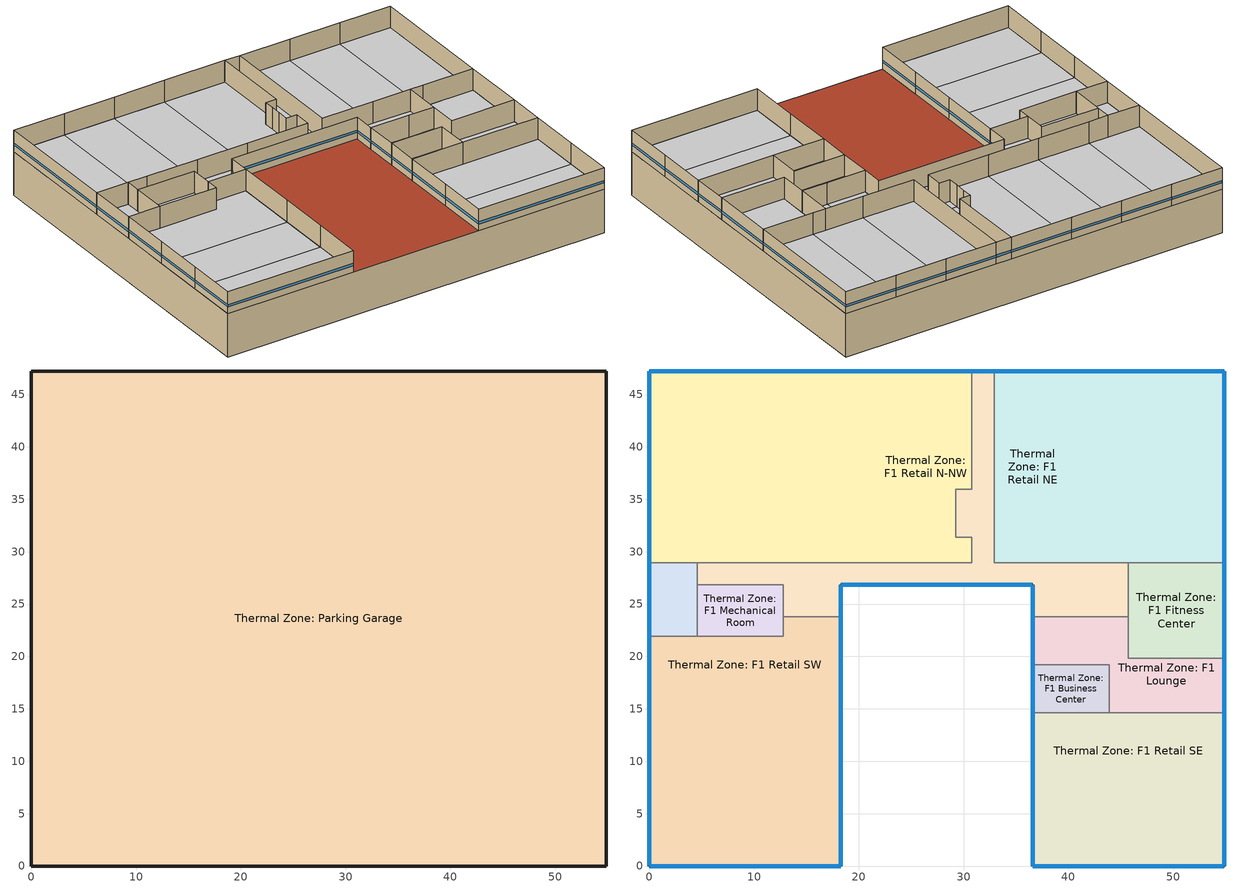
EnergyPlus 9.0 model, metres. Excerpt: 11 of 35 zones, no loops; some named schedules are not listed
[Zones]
Thermal Zone: Parking Garage
 floor ground (Surface 171 SlabOnOrBelowGradeF073): 54.86,47.24 54.86,0 0,0 0,47.24 z-6.1
 wall ground (Surface 172-uw BelowGradeWallC114): 0,0 54.86,0 z-6.1:0
 wall ground (Surface 173-uw BelowGradeWallC114): 0,47.24 0,0 z-6.1:0
 wall ground (Surface 174-uw BelowGradeWallC114): 54.86,47.24 0,47.24 z-6.1:0
 wall ground (Surface 175-uw BelowGradeWallC114): 54.86,0 54.86,47.24 z-6.1:0
 roof outside (FlatNonresWoodFramingAndOtherRoofUnconditioned): 36.58,0 36.58,26.82 18.29,26.82 18.29,0 z0
Thermal Zone: F1 Business Center
 floor to Thermal Zone: Parking Garage (OtherFloorU071): 43.89,19.2 43.89,14.63 36.58,14.63 36.58,19.2 z0
 wall outside (MetalFrameWallU062): 36.58,19.2 36.58,14.63 z0:3.05
 wall to Thermal Zone: F1 Lounge (MetalFrameWallInterior): 43.89,19.2 36.58,19.2 z0:3.05
 wall to Thermal Zone: F1 Corridor (MetalFrameWallInterior): 43.89,14.63 43.89,19.2 36.58,19.2 z0:3.05
 wall to Thermal Zone: F1 Retail SE (MetalFrameWallInterior): 36.58,14.63 43.89,14.63 z0:3.05
 window (Nonres Fixed Window): 36.58,19.18 36.58,14.66 z0.94:1.25
Thermal Zone: F1 Corridor
 floor to Thermal Zone: Parking Garage (OtherFloorU071): 30.78,32.92 30.78,31.39 29.26,31.39 29.26,32.92 z0; 30.78,34.44 30.78,32.92 29.26,32.92 29.26,34.44 z0; 30.78,35.97 30.78,34.44 29.26,34.44 29.26,35.97 z0; 32.92,47.24 32.92,28.96 45.72,28.96 45.72,23.77 42.06,23.77 42.06,26.82 4.57,26.82 4.57,28.96 30.78,28.96 30.78,47.24 z0; 18.29,26.82 18.29,23.77 12.8,23.77 12.8,26.82 z0; 42.06,26.82 42.06,23.77 36.58,23.77 36.58,26.82 z0
 wall outside (MetalFrameWallU062): 32.92,47.24 30.78,47.24 / 18.29,23.77 18.29,26.82 36.58,26.82 36.58,23.77 z0:3.05
 wall to Thermal Zone: F1 Retail N-NW (MetalFrameWallInterior): 30.78,47.24 30.78,35.97 29.26,35.97 29.26,34.44 29.26,32.92 29.26,31.39 30.78,31.39 30.78,28.96 21.95,28.96 14.63,28.96 7.32,28.96 4.57,28.96 z0:3.05
 wall to Thermal Zone: F1 Retail SW (MetalFrameWallInterior): 12.8,23.77 18.29,23.77 z0:3.05
 wall to Thermal Zone: F1 Lounge (MetalFrameWallInterior): 36.58,23.77 42.06,23.77 45.72,23.77 z0:3.05
 wall to Thermal Zone: F1 Mechanical Room (MetalFrameWallInterior): 4.57,26.82 12.8,26.82 12.8,23.77 z0:3.05
 wall to Thermal Zone: F1 Leasing Office (MetalFrameWallInterior): 4.57,28.96 4.57,26.82 z0:3.05
 wall to Thermal Zone: F1 Retail NE (MetalFrameWallInterior): 45.72,28.96 40.23,28.96 32.92,28.96 32.92,47.24 z0:3.05
 wall to Thermal Zone: F1 Fitness Center (MetalFrameWallInterior): 45.72,23.77 45.72,28.96 z0:3.05
 window (Nonres Fixed Window): 18.31,26.82 36.55,26.82 / 32.89,47.24 30.81,47.24 / 18.29,23.8 18.29,26.8 / 36.58,26.8 36.58,23.8 z0.94:1.25
Thermal Zone: F1 Fitness Center
 floor to Thermal Zone: Parking Garage (OtherFloorU071): 54.86,28.96 54.86,19.81 45.72,19.81 45.72,28.96 z0
 wall outside (MetalFrameWallU062): 54.86,19.81 54.86,28.96 z0:3.05
 wall to Thermal Zone: F1 Lounge (MetalFrameWallInterior): 45.72,23.77 45.72,19.81 54.86,19.81 z0:3.05
 wall to Thermal Zone: F1 Retail NE (MetalFrameWallInterior): 54.86,28.96 47.55,28.96 45.72,28.96 z0:3.05
 window (Nonres Fixed Window): 54.86,19.84 54.86,28.93 z0.94:1.25
Thermal Zone: F1 Leasing Office
 floor to Thermal Zone: Parking Garage (OtherFloorU071): 4.57,28.96 4.57,21.95 0,21.95 0,28.96 z0
 wall outside (MetalFrameWallU062): 0,28.96 0,21.95 z0:3.05
 wall to Thermal Zone: F1 Mechanical Room (MetalFrameWallInterior): 4.57,21.95 4.57,26.82 z0:3.05
 wall to Thermal Zone: F1 Retail SW (MetalFrameWallInterior): 0,21.95 4.57,21.95 z0:3.05
 wall to Thermal Zone: F1 Retail N-NW (MetalFrameWallInterior): 4.57,28.96 0,28.96 z0:3.05
 window (Nonres Fixed Window): 0,28.93 0,21.97 z0.94:1.25
Thermal Zone: F1 Lounge
 floor to Thermal Zone: Parking Garage (OtherFloorU071): 45.72,23.77 45.72,19.81 54.86,19.81 54.86,14.63 43.89,14.63 43.89,19.2 36.58,19.2 36.58,23.77 42.06,23.77 z0
 wall outside (MetalFrameWallU062): 36.58,23.77 36.58,19.2 / 54.86,14.63 54.86,19.81 z0:3.05
 wall to Thermal Zone: F1 Retail SE (MetalFrameWallInterior): 43.89,14.63 54.86,14.63 z0:3.05
 window (Nonres Fixed Window): 36.58,23.75 36.58,19.23 / 54.86,14.66 54.86,19.79 z0.94:1.25
Thermal Zone: F1 Mechanical Room
 floor to Thermal Zone: Parking Garage (OtherFloorU071): 12.8,26.82 12.8,21.95 4.57,21.95 4.57,26.82 z0
 wall to Thermal Zone: F1 Retail SW (MetalFrameWallInterior): 4.57,21.95 12.8,21.95 12.8,23.77 z0:3.05
Thermal Zone: F1 Retail N-NW
 floor to Thermal Zone: Parking Garage (OtherFloorU071): 7.32,47.24 7.32,28.96 0,28.96 0,47.24 z0; 14.63,47.24 14.63,28.96 7.32,28.96 7.32,47.24 z0; 21.95,47.24 21.95,28.96 14.63,28.96 14.63,47.24 z0; 30.78,47.24 30.78,35.97 29.26,35.97 29.26,31.39 30.78,31.39 30.78,28.96 21.95,28.96 21.95,47.24 z0
 wall outside (MetalFrameWallU062): 30.78,47.24 21.95,47.24 14.63,47.24 7.32,47.24 0,47.24 0,28.96 z0:3.05
 window (Nonres Fixed Window): 0,47.22 0,28.98 / 7.29,47.24 0.03,47.24 / 14.61,47.24 7.34,47.24 / 21.92,47.24 14.66,47.24 / 30.76,47.24 21.97,47.24 z0.94:1.25
Thermal Zone: F1 Retail NE
 floor to Thermal Zone: Parking Garage (OtherFloorU071): 40.23,47.24 40.23,28.96 32.92,28.96 32.92,47.24 z0; 47.55,47.24 47.55,28.96 40.23,28.96 40.23,47.24 z0; 54.86,47.24 54.86,28.96 47.55,28.96 47.55,47.24 z0
 wall outside (MetalFrameWallU062): 54.86,28.96 54.86,47.24 47.55,47.24 40.23,47.24 32.92,47.24 z0:3.05
 window (Nonres Fixed Window): 40.21,47.24 32.94,47.24 / 47.52,47.24 40.26,47.24 / 54.84,47.24 47.57,47.24 / 54.86,28.98 54.86,47.22 z0.94:1.25
Thermal Zone: F1 Retail SE
 floor to Thermal Zone: Parking Garage (OtherFloorU071): 54.86,14.63 54.86,7.32 36.58,7.32 36.58,14.63 z0; 54.86,7.32 54.86,0 36.58,0 36.58,7.32 z0
 wall outside (MetalFrameWallU062): 36.58,14.63 36.58,7.32 36.58,0 54.86,0 54.86,7.32 54.86,14.63 z0:3.05
 window (Nonres Fixed Window): 36.6,0 54.84,0 / 36.58,7.29 36.58,0.03 / 54.86,7.34 54.86,14.61 / 36.58,14.61 36.58,7.34 / 54.86,0.03 54.86,7.29 z0.94:1.25
Thermal Zone: F1 Retail SW
 floor to Thermal Zone: Parking Garage (OtherFloorU071): 18.29,7.32 18.29,0 0,0 0,7.32 z0; 18.29,14.63 18.29,7.32 0,7.32 0,14.63 z0; 18.29,23.77 18.29,14.63 0,14.63 0,21.95 12.8,21.95 12.8,23.77 z0
 wall outside (MetalFrameWallU062): 0,21.95 0,14.63 0,7.32 0,0 18.29,0 18.29,7.32 18.29,14.63 18.29,23.77 z0:3.05
 window (Nonres Fixed Window): 0,14.61 0,7.34 / 18.29,7.34 18.29,14.61 / 0,7.29 0,0.03 / 18.29,14.66 18.29,23.75 / 0,21.92 0,14.66 / 18.29,0.03 18.29,7.29 / 0.03,0 18.26,0 z0.94:1.25
[Building]
Building 1: North Axis {deg}=0; Solar Distribution=FullExterior; Maximum Number of Warmup Days=50
[Site:Location]
CA_SACRAMENTO-EXECUTIVE-_USA Design_Conditions: Latitude {deg}=38.51; Longitude {deg}=-121.5; Time Zone {hr}=-8; Elevation {m}=7.0104
[Site:WaterMainsTemperature]
Calculation Method=Schedule; Temperature Schedule=WaterMainCZ12
[SizingPeriod:DesignDay] Day of Month=21; Dry-Bulb Temperature Range Modifier Type=DefaultMultipliers; Barometric Pressure {Pa}=101241; Rain Indicator=No; Snow Indicator=No; Daylight Saving Time Indicator=No
Name | Month | Day Type | Maximum Dry-Bulb Temperature {C} | Daily Dry-Bulb Temperature Range {deltaC} | Humidity Condition Type | Wetbulb or DewPoint at Maximum Dry-Bulb {C} | Wind Speed {m/s} | Wind Direction {deg} | Solar Model Indicator | ASHRAE Clear Sky Optical Depth for Beam Irradiance (taub) | ASHRAE Clear Sky Optical Depth for Diffuse Irradiance (taud) | Sky Clearness
CA_SACRAMENTO-EXECUTIVE- Ann Clg .4% Condns DB=>MWB | 7 | SummerDesignDay | 37.8 | 17.8 | Wetbulb | 21 | 3.2 | 200 | ASHRAETau | 0.363 | 2.407
CA_SACRAMENTO-EXECUTIVE- Ann Clg .4% Condns DP=>MDB | 7 | SummerDesignDay | 28.6 | 17.8 | Dewpoint | 17.5 | 3.2 | 200 | ASHRAETau | 0.363 | 2.407
CA_SACRAMENTO-EXECUTIVE- Ann Clg .4% Condns WB=>MDB | 7 | SummerDesignDay | 35.3 | 17.8 | Wetbulb | 22.4 | 3.2 | 200 | ASHRAETau | 0.363 | 2.407
CA_SACRAMENTO-EXECUTIVE- Ann Htg 99.6% Condns DB | 12 | WinterDesignDay | -0.6 | 0 | Wetbulb | -0.6 | 0.7 | 330 | ASHRAEClearSky |  |  | 0
[Material]
Name | Roughness | Thickness {m} | Conductivity {W/m-K} | Density {kg/m3} | Specific Heat {J/kg-K} | Thermal Absorptance | Solar Absorptance | Visible Absorptance
Air - Metal Wall Framing - 16 or 24 in. OC; Air - Metal Wall Framing - 16 or 24 in. OC 2 | Smooth | 0.1397 | 1.22017 | 1.28148 | 1004.832 | 0.9 | 0.7 | 0.7
Carpet - 3/4 in. | Smooth | 0.01905 | 0.0455183 | 288.332 | 1381.644 | 0.9 | 0.7 | 0.8
Compliance Insulation R13.99 | Smooth | 0.0567131 | 0.0230188 | 16.0185 | 1130.436 | 0.9 | 0.7 | 0.7
Compliance Insulation R9.83 | MediumRough | 0.0398691 | 0.0230188 | 16.0185 | 1130.436 | 0.9 | 0.7 | 0.8
Gypsum Board - 1/2 in. | Smooth | 0.0127 | 0.158656 | 640.739 | 1130.436 | 0.9 | 0.7 | 0.8
Gypsum Board - 5/8 in. | MediumRough | 0.016002 | 0.158656 | 640.739 | 1130.436 | 0.9 | 0.7 | 0.8
Metal Standing Seam - 1/16 in. | MediumRough | 0.0015875 | 2.21534 | 7820.53 | 502.416 | 0.85 | 0.37 | 0.85
Plywood - 5/8 in. | Smooth | 0.016002 | 0.11544 | 480.554 | 1884.06 | 0.9 | 0.7 | 0.7
Stucco - 7/8 in. | MediumRough | 0.022352 | 0.700948 | 1855.1 | 837.36 | 0.9 | 0.7 | 0.8
[WindowMaterial:SimpleGlazingSystem]
Nonres Fixed Window Material: U-Factor {W/m2-K}=2.04417; Solar Heat Gain Coefficient=0.25; Visible Transmittance=0.42
[Construction]
FlatNonresWoodFramingAndOtherRoofUnconditioned: Metal Standing Seam - 1/16 in.
MetalFrameWallInterior: Gypsum Board - 5/8 in., Air - Metal Wall Framing - 16 or 24 in. OC 2, Gypsum Board - 5/8 in.
MetalFrameWallU062: Stucco - 7/8 in., Compliance Insulation R13.99, Air - Metal Wall Framing - 16 or 24 in. OC, Gypsum Board - 1/2 in.
Nonres Fixed Window: Nonres Fixed Window Material
OtherFloorU071: Compliance Insulation R9.83, Plywood - 5/8 in., Carpet - 3/4 in.
[Construction:CfactorUndergroundWall] C-Factor {W/m2-K}=6.47322; Height {m}=6.096
Surface 172-uw BelowGradeWallC114; Surface 173-uw BelowGradeWallC114; Surface 174-uw BelowGradeWallC114; Surface 175-uw BelowGradeWallC114
[Construction:FfactorGroundFloor]
Surface 171 SlabOnOrBelowGradeF073: F-Factor {W/m-K}=1.26344; Area {m2}=2591.99; PerimeterExposed {m}=0
[Zone] Multiplier=1
Name | Part of Total Floor Area
Thermal Zone: F1 Business Center; Thermal Zone: F1 Fitness Center; Thermal Zone: F1 Leasing Office; Thermal Zone: F1 Lounge; Thermal Zone: F1 Mechanical Room; Thermal Zone: Parking Garage
Thermal Zone: F1 Corridor; Thermal Zone: F1 Retail N-NW; Thermal Zone: F1 Retail NE; Thermal Zone: F1 Retail SE; Thermal Zone: F1 Retail SW | Yes
[People] Fraction Radiant=0.3
Name | Zone or ZoneList | Number of People Schedule | Number of People Calculation Method | People per Zone Floor Area {person/m2} | Sensible Heat Fraction | Activity Level Schedule | Number of People
F1 Business Center People | Thermal Zone: F1 Business Center | RetailOccupancy | People/Area | 0.358815 | 0.6125 | F1 Business Center People Activity Level
F1 Corridor People | Thermal Zone: F1 Corridor | RetailOccupancy | People |  | 0.5 | F1 Corridor People Activity Level | 7.425
F1 Elevator Core People | Thermal Zone: F1 Corridor | RetailOccupancy | People |  | 0.5 | F1 Elevator Core People Activity Level | 0.0375
F1 Elevator N People | Thermal Zone: F1 Corridor | RetailOccupancy | People |  | 0.5 | F1 Elevator N People Activity Level | 0.0375
F1 Elevator S People | Thermal Zone: F1 Corridor | RetailOccupancy | People |  | 0.5 | F1 Elevator S People Activity Level | 0.0375
F1 Stairs E People | Thermal Zone: F1 Corridor | RetailOccupancy | People |  | 0.5 | F1 Stairs E People Activity Level | 0.9
F1 Stairs W People | Thermal Zone: F1 Corridor | RetailOccupancy | People |  | 0.5 | F1 Stairs W People Activity Level | 0.9
F1 Fitness Center People | Thermal Zone: F1 Fitness Center | RetailOccupancy | People/Area | 0.107639 | 0.225664 | F1 Fitness Center People Activity Level
F1 Leasing Office People | Thermal Zone: F1 Leasing Office | RetailOccupancy | People/Area | 0.0538196 | 0.555556 | F1 Leasing Office People Activity Level
F1 Lounge People | Thermal Zone: F1 Lounge | RetailOccupancy | People/Area | 0.358815 | 0.5 | F1 Lounge People Activity Level
F1 Mechanical Room People | Thermal Zone: F1 Mechanical Room | RetailOccupancy | People/Area | 0.0161459 | 0.5 | F1 Mechanical Room People Activity Level
F1 Retail N Core People | Thermal Zone: F1 Retail N-NW | RetailOccupancy | People |  | 0.555556 | F1 Retail N Core People Activity Level | 13.8778
F1 Retail NW Inner Core People | Thermal Zone: F1 Retail N-NW | RetailOccupancy | People |  | 0.555556 | F1 Retail NW Inner Core People Activity Level | 12.0024
F1 Retail NW Outer Core People | Thermal Zone: F1 Retail N-NW | RetailOccupancy | People |  | 0.555556 | F1 Retail NW Outer Core People Activity Level | 12.0024
F1 Retail NW Outer People | Thermal Zone: F1 Retail N-NW | RetailOccupancy | People |  | 0.555556 | F1 Retail NW Outer People Activity Level | 12.0024
F1 Retail NE Core People | Thermal Zone: F1 Retail NE | RetailOccupancy | People |  | 0.555556 | F1 Retail NE Core People Activity Level | 12.0024
F1 Retail NE Inner People | Thermal Zone: F1 Retail NE | RetailOccupancy | People |  | 0.555556 | F1 Retail NE Inner People Activity Level | 12.0024
F1 Retail NE Outer People | Thermal Zone: F1 Retail NE | RetailOccupancy | People |  | 0.555556 | F1 Retail NE Outer People Activity Level | 12.0024
F1 Retail SE Bottom People | Thermal Zone: F1 Retail SE | RetailOccupancy | People |  | 0.555556 | F1 Retail SE Bottom People Activity Level | 12.0024
F1 Retail SE Top People | Thermal Zone: F1 Retail SE | RetailOccupancy | People |  | 0.555556 | F1 Retail SE Top People Activity Level | 12.0024
F1 Retail SW Bottom People | Thermal Zone: F1 Retail SW | RetailOccupancy | People |  | 0.555556 | F1 Retail SW Bottom People Activity Level | 12.0024
F1 Retail SW Core People | Thermal Zone: F1 Retail SW | RetailOccupancy | People |  | 0.555556 | F1 Retail SW Core People Activity Level | 12.0024
F1 Retail SW Top People | Thermal Zone: F1 Retail SW | RetailOccupancy | People |  | 0.555556 | F1 Retail SW Top People Activity Level | 12.90258
Parking Garage People | Thermal Zone: Parking Garage | ParkingOccupancy | People/Area | 0.0269098 | 0.555556 | Parking Garage People Activity Level
[Lights] Return Air Fraction=0; Fraction Radiant=0.58; Fraction Replaceable=1
Name | Zone or ZoneList | Schedule | Design Level Calculation Method | Watts per Zone Floor Area {W/m2} | Lighting Level {W}
F1 Business Center Regulated Lights | Thermal Zone: F1 Business Center | RetailLights | Watts/Area | 9.14932
F1 Corridor Regulated Lights | Thermal Zone: F1 Corridor | RetailLights | LightingLevel |  | 891
F1 Elevator Core Regulated Lights; F1 Elevator N Regulated Lights; F1 Elevator S Regulated Lights | Thermal Zone: F1 Corridor | RetailLights | LightingLevel |  | 10
F1 Stairs E Regulated Lights; F1 Stairs W Regulated Lights | Thermal Zone: F1 Corridor | RetailLights | LightingLevel |  | 90
F1 Fitness Center Regulated Lights | Thermal Zone: F1 Fitness Center | RetailLights | Watts/Area | 5.38196
F1 Leasing Office Regulated Lights | Thermal Zone: F1 Leasing Office | RetailLights | Watts/Area | 6.99654
F1 Lounge Regulated Lights | Thermal Zone: F1 Lounge | RetailLights | Watts/Area | 6.99654
F1 Mechanical Room Regulated Lights | Thermal Zone: F1 Mechanical Room | RetailLights | Watts/Area | 4.30556
F1 Retail N Core Regulated Lights | Thermal Zone: F1 Retail N-NW | RetailLights | LightingLevel |  | 1665
F1 Retail NW Inner Core Regulated Lights; F1 Retail NW Outer Core Regulated Lights; F1 Retail NW Outer Regulated Lights | Thermal Zone: F1 Retail N-NW | RetailLights | LightingLevel |  | 1440
F1 Retail NE Core Regulated Lights; F1 Retail NE Inner Regulated Lights; F1 Retail NE Outer Regulated Lights | Thermal Zone: F1 Retail NE | RetailLights | LightingLevel |  | 1440
F1 Retail SE Bottom Regulated Lights; F1 Retail SE Top Regulated Lights | Thermal Zone: F1 Retail SE | RetailLights | LightingLevel |  | 1440
F1 Retail SW Bottom Regulated Lights; F1 Retail SW Core Regulated Lights | Thermal Zone: F1 Retail SW | RetailLights | LightingLevel |  | 1440
F1 Retail SW Top Regulated Lights | Thermal Zone: F1 Retail SW | RetailLights | LightingLevel |  | 1548
Parking Garage Regulated Lights | Thermal Zone: Parking Garage | ParkingLights | Watts/Area | 1.07639
[ElectricEquipment] Schedule=RetailReceptacle; Fraction Latent=0; Fraction Radiant=0.2; Fraction Lost=0
Name | Zone or ZoneList | Design Level Calculation Method | Watts per Zone Floor Area {W/m2} | Design Level {W}
F1 Business Center Recepticle Loads | Thermal Zone: F1 Business Center | Watts/Area | 10.7639
F1 Elevator Core Recepticle Loads; F1 Elevator N Recepticle Loads; F1 Elevator S Recepticle Loads | Thermal Zone: F1 Corridor | EquipmentLevel |  | 75
F1 Fitness Center Recepticle Loads | Thermal Zone: F1 Fitness Center | Watts/Area | 5.38196
F1 Leasing Office Recepticle Loads | Thermal Zone: F1 Leasing Office | Watts/Area | 16.1459
F1 Lounge Recepticle Loads | Thermal Zone: F1 Lounge | Watts/Area | 10.7639
F1 Mechanical Room Recepticle Loads | Thermal Zone: F1 Mechanical Room | Watts/Area | 32.2917
F1 Retail N Core Recepticle Loads | Thermal Zone: F1 Retail N-NW | EquipmentLevel |  | 1665
F1 Retail NW Inner Core Recepticle Loads; F1 Retail NW Outer Core Recepticle Loads; F1 Retail NW Outer Recepticle Loads | Thermal Zone: F1 Retail N-NW | EquipmentLevel |  | 1440
F1 Retail NE Core Recepticle Loads; F1 Retail NE Inner Recepticle Loads; F1 Retail NE Outer Recepticle Loads | Thermal Zone: F1 Retail NE | EquipmentLevel |  | 1440
F1 Retail SE Bottom Recepticle Loads; F1 Retail SE Top Recepticle Loads | Thermal Zone: F1 Retail SE | EquipmentLevel |  | 1440
F1 Retail SW Bottom Recepticle Loads; F1 Retail SW Core Recepticle Loads | Thermal Zone: F1 Retail SW | EquipmentLevel |  | 1440
F1 Retail SW Top Recepticle Loads | Thermal Zone: F1 Retail SW | EquipmentLevel |  | 1548
[ZoneInfiltration:DesignFlowRate] Temperature Term Coefficient=0; Velocity Squared Term Coefficient=0
Name | Zone or ZoneList | Schedule | Design Flow Rate Calculation Method | Flow per Exterior Surface Area {m3/s-m2} | Constant Term Coefficient | Velocity Term Coefficient | Design Flow Rate {m3/s}
F1 Business Center Space Infiltration Design Flow Rate 1 | Thermal Zone: F1 Business Center | RetailInfiltration | Flow/ExteriorWallArea | 0.000227584 | 0 | 0.224052
F1 Corridor Space Infiltration Design Flow Rate 1 | Thermal Zone: F1 Corridor | RetailInfiltration | Flow/Zone |  | 0 | 0.224052 | 0.014166
F1 Elevator Core Space Infiltration Design Flow Rate 1; F1 Elevator N Space Infiltration Design Flow Rate 1; F1 Elevator S Space Infiltration Design Flow Rate 1 | Thermal Zone: F1 Corridor | On | Flow/Zone |  | 0 | 0.224052 | 0
F1 Stairs E Space Infiltration Design Flow Rate 1; F1 Stairs W Space Infiltration Design Flow Rate 1 | Thermal Zone: F1 Corridor | RetailInfiltration | Flow/Zone |  | 0 | 0.224052 | 0.00211432
F1 Fitness Center Space Infiltration Design Flow Rate 1 | Thermal Zone: F1 Fitness Center | RetailInfiltration | Flow/ExteriorWallArea | 0.000227584 | 0 | 0.224052
F1 Leasing Office Space Infiltration Design Flow Rate 1 | Thermal Zone: F1 Leasing Office | RetailInfiltration | Flow/ExteriorWallArea | 0.000227584 | 0 | 0.224052
F1 Lounge Space Infiltration Design Flow Rate 1 | Thermal Zone: F1 Lounge | RetailInfiltration | Flow/ExteriorWallArea | 0.000227584 | 0 | 0.224052
F1 Mechanical Room Space Infiltration Design Flow Rate 1 | Thermal Zone: F1 Mechanical Room | RetailInfiltration | Flow/ExteriorWallArea | 0.000227584 | 0 | 0.224052
F1 Retail N Core Space Infiltration Design Flow Rate 1 | Thermal Zone: F1 Retail N-NW | RetailInfiltration | Flow/Zone |  | 0 | 0.224052 | 0.00613154
F1 Retail NW Inner Core Space Infiltration Design Flow Rate 1; F1 Retail NW Outer Core Space Infiltration Design Flow Rate 1 | Thermal Zone: F1 Retail N-NW | RetailInfiltration | Flow/Zone |  | 0 | 0.224052 | 0.00507438
F1 Retail NW Outer Space Infiltration Design Flow Rate 1 | Thermal Zone: F1 Retail N-NW | RetailInfiltration | Flow/Zone |  | 0 | 0.224052 | 0.0177603
F1 Retail NE Core Space Infiltration Design Flow Rate 1; F1 Retail NE Inner Space Infiltration Design Flow Rate 1 | Thermal Zone: F1 Retail NE | RetailInfiltration | Flow/Zone |  | 0 | 0.224052 | 0.00507438
F1 Retail NE Outer Space Infiltration Design Flow Rate 1 | Thermal Zone: F1 Retail NE | RetailInfiltration | Flow/Zone |  | 0 | 0.224052 | 0.0177603
F1 Retail SE Bottom Space Infiltration Design Flow Rate 1 | Thermal Zone: F1 Retail SE | RetailInfiltration | Flow/Zone |  | 0 | 0.224052 | 0.0228347
F1 Retail SE Top Space Infiltration Design Flow Rate 1 | Thermal Zone: F1 Retail SE | RetailInfiltration | Flow/Zone |  | 0 | 0.224052 | 0.0101488
F1 Retail SW Bottom Space Infiltration Design Flow Rate 1 | Thermal Zone: F1 Retail SW | RetailInfiltration | Flow/Zone |  | 0 | 0.224052 | 0.0228347
F1 Retail SW Core Space Infiltration Design Flow Rate 1 | Thermal Zone: F1 Retail SW | RetailInfiltration | Flow/Zone |  | 0 | 0.224052 | 0.0101488
F1 Retail SW Top Space Infiltration Design Flow Rate 1 | Thermal Zone: F1 Retail SW | RetailInfiltration | Flow/Zone |  | 0 | 0.224052 | 0.0114174
Parking Garage Space Infiltration Design Flow Rate 1 | Thermal Zone: Parking Garage | On | Flow/ExteriorWallArea | 0.000227584 | 0 | 0.224052
Parking Garage Space Infiltration Design Flow Rate 2 | Thermal Zone: Parking Garage | ParkingHVACAvail | Flow/Zone |  | 1 | 0 | 9.8755
[Zone equipment]
Thermal Zone: Parking Garage: Thermal Zone: Parking Garage PropExhFan
[Sizing:Zone]
Thermal Zone: Parking Garage: Zone Cooling Design Supply Air Temperature Input Method=SupplyAirTemperature; Zone Cooling Design Supply Air Temperature {C}=14; Zone Cooling Design Supply Air Temperature Difference {deltaC}=11.11; Zone Heating Design Supply Air Temperature Input Method=SupplyAirTemperature; Zone Heating Design Supply Air Temperature {C}=40; Zone Heating Design Supply Air Temperature Difference {deltaC}=11.11; Zone Cooling Design Supply Air Humidity Ratio {kgWater/kgDryAir}=0.0085; Zone Heating Design Supply Air Humidity Ratio {kgWater/kgDryAir}=0.008; Design Specification Outdoor Air Object=Thermal Zone: Parking Garage Design Specification Outdoor Air; Zone Heating Sizing Factor=1; Zone Cooling Sizing Factor=1; Cooling Design Air Flow Method=DesignDay; Cooling Design Air Flow Rate {m3/s}=0; Cooling Minimum Air Flow per Zone Floor Area {m3/s-m2}=0; Cooling Minimum Air Flow {m3/s}=0; Cooling Minimum Air Flow Fraction=0; Heating Design Air Flow Method=DesignDay; Heating Design Air Flow Rate {m3/s}=0; Heating Maximum Air Flow per Zone Floor Area {m3/s-m2}=0; Heating Maximum Air Flow {m3/s}=0; Heating Maximum Air Flow Fraction=0; Design Specification Zone Air Distribution Object=Thermal Zone: Parking Garage Design Spec Zone Air Dist; Account for Dedicated Outdoor Air System=No
[DesignSpecification:ZoneAirDistribution]
Thermal Zone: Parking Garage Design Spec Zone Air Dist: Zone Air Distribution Effectiveness in Cooling Mode=1; Zone Air Distribution Effectiveness in Heating Mode=1
[DesignSpecification:OutdoorAir]
Thermal Zone: Parking Garage Design Specification Outdoor Air: Outdoor Air Method=Maximum; Outdoor Air Flow per Person {m3/s-person}=0; Outdoor Air Flow per Zone Floor Area {m3/s-m2}=0; Outdoor Air Flow per Zone {m3/s}=0; Outdoor Air Flow Air Changes per Hour {1/hr}=0
[InternalMass] Construction=MetalFrameWallInterior
Name | Zone | Surface Area {m2}
Merged Surface 161 - Surface 161 Reversed; Merged Surface 163 - Surface 163 Reversed; Merged Surface 53 - Surface 53 Reversed; Merged Surface 54 - Surface 54 Reversed | Thermal Zone: F1 Corridor | 4.645152
Merged Surface 41 - Surface 41 Reversed | Thermal Zone: F1 Corridor | 9.290304
Merged Surface 44 - Surface 44 Reversed | Thermal Zone: F1 Corridor | 16.7225
Merged Surface 52 - Surface 52 Reversed | Thermal Zone: F1 Corridor | 4.64515
Merged Surface 107 - Surface 107 Reversed; Merged Surface 118 - Surface 118 Reversed; Merged Surface 127 - Surface 127 Reversed | Thermal Zone: F1 Retail N-NW | 55.7418
Merged Surface 143 - Surface 143 Reversed; Merged Surface 145 - Surface 145 Reversed | Thermal Zone: F1 Retail NE | 55.7418
Merged Surface 8 - Surface 8 Reversed | Thermal Zone: F1 Retail SE | 55.7418
Merged Surface 16 - Surface 16 Reversed; Merged Surface 3 - Surface 3 Reversed | Thermal Zone: F1 Retail SW | 55.7418
[Daylighting:Controls] Lighting Control Type=Continuous; Minimum Input Power Fraction for Continuous or ContinuousOff Dimming Control=0.2; Minimum Light Output Fraction for Continuous or ContinuousOff Dimming Control=0.2; Glare Calculation Azimuth Angle of View Direction Clockwise from Zone y-Axis {deg}=0
Name | Zone | Glare Calculation Daylighting Reference Point | Daylighting Reference Point Name 1 | Fraction of Zone Controlled by Reference Point 1 | Illuminance Setpoint at Reference Point 1 {lux} | Daylighting Reference Point Name 2 | Fraction of Zone Controlled by Reference Point 2 | Illuminance Setpoint at Reference Point 2 {lux}
Thermal Zone: F1 Corridor DaylightingControls | Thermal Zone: F1 Corridor | Daylighting Control 1 | Daylighting Control 1 | 0.157966 | 112.5 | Daylighting Control 2 | 0.12162 | 150
Thermal Zone: F1 Retail N-NW DaylightingControls | Thermal Zone: F1 Retail N-NW | Daylighting Control 3 | Daylighting Control 3 | 0.054524 | 825 | Daylighting Control 4 | 0.0490625 | 1100
Thermal Zone: F1 Retail NE DaylightingControls | Thermal Zone: F1 Retail NE | Daylighting Control 5 | Daylighting Control 5 | 0.0755385 | 825 | Daylighting Control 6 | 0.067972 | 1100
Thermal Zone: F1 Retail SE DaylightingControls | Thermal Zone: F1 Retail SE | Daylighting Control 7 | Daylighting Control 7 | 0.209602 | 825 | Daylighting Control 8 | 0.187596 | 1100
Thermal Zone: F1 Retail SW DaylightingControls | Thermal Zone: F1 Retail SW | Daylighting Control 9 | Daylighting Control 9 | 0.186123 | 825 | Daylighting Control 10 | 0.172037 | 1100
[Schedule:Year]
RetailLights: RetailLightsWk, 1, 1, 12, 31
On: OnWk, 1, 1, 12, 31
ParkingLights: ParkingLightsWk, 1, 1, 12, 31
ParkingHVACAvail: ParkingHVACAvailWk, 1, 1, 12, 31
ParkingOccupancy: ParkingOccupancyWk, 1, 1, 12, 31
RetailInfiltration: RetailInfiltrationWk, 1, 1, 12, 31
RetailOccupancy: RetailOccupancyWk, 1, 1, 12, 31
RetailReceptacle: RetailReceptacleWk, 1, 1, 12, 31
WaterMainCZ12: WaterMainCZ12JanWk, 1, 1, 1, 31, WaterMainCZ12FebWk, 2, 1, 2, 28, WaterMainCZ12MarWk, 3, 1, 3, 31, WaterMainCZ12AprWk, 4, 1, 4, 30, WaterMainCZ12MayWk, 5, 1, 5, 31, WaterMainCZ12JunWk, 6, 1, 6, 30, WaterMainCZ12JulWk, 7, 1, 7, 31, WaterMainCZ12AugWk, 8, 1, 8, 31, WaterMainCZ12SepWk, 9, 1, 9, 30, WaterMainCZ12OctWk, 10, 1, 10, 31, WaterMainCZ12NovWk, 11, 1, 11, 30, WaterMainCZ12DecWk, 12, 1, 12, 31
F1 Business Center People Activity Level: F1 Business Center People Activity Level Week Rule - Jan1-Dec31, 1, 1, 12, 31
F1 Corridor People Activity Level: F1 Corridor People Activity Level Week Rule - Jan1-Dec31, 1, 1, 12, 31
F1 Elevator Core People Activity Level: F1 Elevator Core People Activity Level Week Rule - Jan1-Dec31, 1, 1, 12, 31
F1 Elevator N People Activity Level: F1 Elevator N People Activity Level Week Rule - Jan1-Dec31, 1, 1, 12, 31
F1 Elevator S People Activity Level: F1 Elevator S People Activity Level Week Rule - Jan1-Dec31, 1, 1, 12, 31
F1 Fitness Center People Activity Level: F1 Fitness Center People Activity Level Week Rule - Jan1-Dec31, 1, 1, 12, 31
F1 Leasing Office People Activity Level: F1 Leasing Office People Activity Level Week Rule - Jan1-Dec31, 1, 1, 12, 31
F1 Lounge People Activity Level: F1 Lounge People Activity Level Week Rule - Jan1-Dec31, 1, 1, 12, 31
F1 Mechanical Room People Activity Level: F1 Mechanical Room People Activity Level Week Rule - Jan1-Dec31, 1, 1, 12, 31
F1 Retail N Core People Activity Level: F1 Retail N Core People Activity Level Week Rule - Jan1-Dec31, 1, 1, 12, 31
F1 Retail NE Core People Activity Level: F1 Retail NE Core People Activity Level Week Rule - Jan1-Dec31, 1, 1, 12, 31
F1 Retail NE Inner People Activity Level: F1 Retail NE Inner People Activity Level Week Rule - Jan1-Dec31, 1, 1, 12, 31
F1 Retail NE Outer People Activity Level: F1 Retail NE Outer People Activity Level Week Rule - Jan1-Dec31, 1, 1, 12, 31
F1 Retail NW Inner Core People Activity Level: F1 Retail NW Inner Core People Activity Level Week Rule - Jan1-Dec31, 1, 1, 12, 31
F1 Retail NW Outer Core People Activity Level: F1 Retail NW Outer Core People Activity Level Week Rule - Jan1-Dec31, 1, 1, 12, 31
F1 Retail NW Outer People Activity Level: F1 Retail NW Outer People Activity Level Week Rule - Jan1-Dec31, 1, 1, 12, 31
F1 Retail SE Bottom People Activity Level: F1 Retail SE Bottom People Activity Level Week Rule - Jan1-Dec31, 1, 1, 12, 31
F1 Retail SE Top People Activity Level: F1 Retail SE Top People Activity Level Week Rule - Jan1-Dec31, 1, 1, 12, 31
F1 Retail SW Bottom People Activity Level: F1 Retail SW Bottom People Activity Level Week Rule - Jan1-Dec31, 1, 1, 12, 31
F1 Retail SW Core People Activity Level: F1 Retail SW Core People Activity Level Week Rule - Jan1-Dec31, 1, 1, 12, 31
F1 Retail SW Top People Activity Level: F1 Retail SW Top People Activity Level Week Rule - Jan1-Dec31, 1, 1, 12, 31
F1 Stairs E People Activity Level: F1 Stairs E People Activity Level Week Rule - Jan1-Dec31, 1, 1, 12, 31
F1 Stairs W People Activity Level: F1 Stairs W People Activity Level Week Rule - Jan1-Dec31, 1, 1, 12, 31
Parking Garage People Activity Level: Parking Garage People Activity Level Week Rule - Jan1-Dec31, 1, 1, 12, 31
[Schedule:Week:Daily]
RetailLightsWk: RetailLightsSun, RetailLightsWD, RetailLightsWD, RetailLightsWD, RetailLightsWD, RetailLightsWD, RetailLightsSat, RetailLightsSun, OnDay, OffDay, RetailLightsSun, RetailLightsSun
OnWk: OnDay, OnDay, OnDay, OnDay, OnDay, OnDay, OnDay, OnDay, OnDay, OnDay, OnDay, OnDay
ParkingLightsWk: ParkingLightsSun, ParkingLightsWD, ParkingLightsWD, ParkingLightsWD, ParkingLightsWD, ParkingLightsWD, ParkingLightsSat, ParkingLightsSun, OnDay, OffDay, ParkingLightsSun, ParkingLightsSun
ParkingHVACAvailWk: ParkingHVACAvailSun, ParkingHVACAvailWD, ParkingHVACAvailWD, ParkingHVACAvailWD, ParkingHVACAvailWD, ParkingHVACAvailWD, ParkingHVACAvailSat, ParkingHVACAvailSun, AllOnHVACAvailDay, AllOnHVACAvailDay, ParkingHVACAvailSun, ParkingHVACAvailSun
ParkingOccupancyWk: ParkingOccupancySun, ParkingOccupancyWD, ParkingOccupancyWD, ParkingOccupancyWD, ParkingOccupancyWD, ParkingOccupancyWD, ParkingOccupancySat, ParkingOccupancySun, OnDay, OffDay, ParkingOccupancySun, ParkingOccupancySun
RetailInfiltrationWk: RetailInfiltrationSun, RetailInfiltrationWD, RetailInfiltrationWD, RetailInfiltrationWD, RetailInfiltrationWD, RetailInfiltrationWD, RetailInfiltrationSat, RetailInfiltrationSun, RetailInfiltrationWD, RetailInfiltrationWD, RetailInfiltrationSun, RetailInfiltrationSun
RetailOccupancyWk: RetailOccupancySun, RetailOccupancyWD, RetailOccupancyWD, RetailOccupancyWD, RetailOccupancyWD, RetailOccupancyWD, RetailOccupancySat, RetailOccupancySun, OnDay, OffDay, RetailOccupancySun, RetailOccupancySun
RetailReceptacleWk: RetailReceptacleSun, RetailReceptacleWD, RetailReceptacleWD, RetailReceptacleWD, RetailReceptacleWD, RetailReceptacleWD, RetailReceptacleSat, RetailReceptacleSun, OnDay, OffDay, RetailReceptacleSun, RetailReceptacleSun
WaterMainCZ12AprWk: WaterMainCZ12Apr, WaterMainCZ12Apr, WaterMainCZ12Apr, WaterMainCZ12Apr, WaterMainCZ12Apr, WaterMainCZ12Apr, WaterMainCZ12Apr, WaterMainCZ12Apr, WaterMainCZ12Apr, WaterMainCZ12Apr, WaterMainCZ12Apr, WaterMainCZ12Apr
WaterMainCZ12AugWk: WaterMainCZ12Aug, WaterMainCZ12Aug, WaterMainCZ12Aug, WaterMainCZ12Aug, WaterMainCZ12Aug, WaterMainCZ12Aug, WaterMainCZ12Aug, WaterMainCZ12Aug, WaterMainCZ12Aug, WaterMainCZ12Aug, WaterMainCZ12Aug, WaterMainCZ12Aug
WaterMainCZ12DecWk: WaterMainCZ12Dec, WaterMainCZ12Dec, WaterMainCZ12Dec, WaterMainCZ12Dec, WaterMainCZ12Dec, WaterMainCZ12Dec, WaterMainCZ12Dec, WaterMainCZ12Dec, WaterMainCZ12Dec, WaterMainCZ12Dec, WaterMainCZ12Dec, WaterMainCZ12Dec
WaterMainCZ12FebWk: WaterMainCZ12Feb, WaterMainCZ12Feb, WaterMainCZ12Feb, WaterMainCZ12Feb, WaterMainCZ12Feb, WaterMainCZ12Feb, WaterMainCZ12Feb, WaterMainCZ12Feb, WaterMainCZ12Feb, WaterMainCZ12Feb, WaterMainCZ12Feb, WaterMainCZ12Feb
WaterMainCZ12JanWk: WaterMainCZ12Jan, WaterMainCZ12Jan, WaterMainCZ12Jan, WaterMainCZ12Jan, WaterMainCZ12Jan, WaterMainCZ12Jan, WaterMainCZ12Jan, WaterMainCZ12Jan, WaterMainCZ12Jan, WaterMainCZ12Jan, WaterMainCZ12Jan, WaterMainCZ12Jan
WaterMainCZ12JulWk: WaterMainCZ12Jul, WaterMainCZ12Jul, WaterMainCZ12Jul, WaterMainCZ12Jul, WaterMainCZ12Jul, WaterMainCZ12Jul, WaterMainCZ12Jul, WaterMainCZ12Jul, WaterMainCZ12Jul, WaterMainCZ12Jul, WaterMainCZ12Jul, WaterMainCZ12Jul
WaterMainCZ12JunWk: WaterMainCZ12Jun, WaterMainCZ12Jun, WaterMainCZ12Jun, WaterMainCZ12Jun, WaterMainCZ12Jun, WaterMainCZ12Jun, WaterMainCZ12Jun, WaterMainCZ12Jun, WaterMainCZ12Jun, WaterMainCZ12Jun, WaterMainCZ12Jun, WaterMainCZ12Jun
WaterMainCZ12MarWk: WaterMainCZ12Mar, WaterMainCZ12Mar, WaterMainCZ12Mar, WaterMainCZ12Mar, WaterMainCZ12Mar, WaterMainCZ12Mar, WaterMainCZ12Mar, WaterMainCZ12Mar, WaterMainCZ12Mar, WaterMainCZ12Mar, WaterMainCZ12Mar, WaterMainCZ12Mar
WaterMainCZ12MayWk: WaterMainCZ12May, WaterMainCZ12May, WaterMainCZ12May, WaterMainCZ12May, WaterMainCZ12May, WaterMainCZ12May, WaterMainCZ12May, WaterMainCZ12May, WaterMainCZ12May, WaterMainCZ12May, WaterMainCZ12May, WaterMainCZ12May
WaterMainCZ12NovWk: WaterMainCZ12Nov, WaterMainCZ12Nov, WaterMainCZ12Nov, WaterMainCZ12Nov, WaterMainCZ12Nov, WaterMainCZ12Nov, WaterMainCZ12Nov, WaterMainCZ12Nov, WaterMainCZ12Nov, WaterMainCZ12Nov, WaterMainCZ12Nov, WaterMainCZ12Nov
WaterMainCZ12OctWk: WaterMainCZ12Oct, WaterMainCZ12Oct, WaterMainCZ12Oct, WaterMainCZ12Oct, WaterMainCZ12Oct, WaterMainCZ12Oct, WaterMainCZ12Oct, WaterMainCZ12Oct, WaterMainCZ12Oct, WaterMainCZ12Oct, WaterMainCZ12Oct, WaterMainCZ12Oct
WaterMainCZ12SepWk: WaterMainCZ12Sep, WaterMainCZ12Sep, WaterMainCZ12Sep, WaterMainCZ12Sep, WaterMainCZ12Sep, WaterMainCZ12Sep, WaterMainCZ12Sep, WaterMainCZ12Sep, WaterMainCZ12Sep, WaterMainCZ12Sep, WaterMainCZ12Sep, WaterMainCZ12Sep
F1 Business Center People Activity Level Week Rule - Jan1-Dec31: {d41db5c5-8364-47bf-bc2d-108862330f85}, {d41db5c5-8364-47bf-bc2d-108862330f85}, {d41db5c5-8364-47bf-bc2d-108862330f85}, {d41db5c5-8364-47bf-bc2d-108862330f85}, {d41db5c5-8364-47bf-bc2d-108862330f85}, {d41db5c5-8364-47bf-bc2d-108862330f85}, {d41db5c5-8364-47bf-bc2d-108862330f85}, {d41db5c5-8364-47bf-bc2d-108862330f85}, {d41db5c5-8364-47bf-bc2d-108862330f85}, {d41db5c5-8364-47bf-bc2d-108862330f85}, {d41db5c5-8364-47bf-bc2d-108862330f85}, {d41db5c5-8364-47bf-bc2d-108862330f85}
F1 Corridor People Activity Level Week Rule - Jan1-Dec31: {e84f2976-c8ea-448f-afd0-658d7c1b70fc}, {e84f2976-c8ea-448f-afd0-658d7c1b70fc}, {e84f2976-c8ea-448f-afd0-658d7c1b70fc}, {e84f2976-c8ea-448f-afd0-658d7c1b70fc}, {e84f2976-c8ea-448f-afd0-658d7c1b70fc}, {e84f2976-c8ea-448f-afd0-658d7c1b70fc}, {e84f2976-c8ea-448f-afd0-658d7c1b70fc}, {e84f2976-c8ea-448f-afd0-658d7c1b70fc}, {e84f2976-c8ea-448f-afd0-658d7c1b70fc}, {e84f2976-c8ea-448f-afd0-658d7c1b70fc}, {e84f2976-c8ea-448f-afd0-658d7c1b70fc}, {e84f2976-c8ea-448f-afd0-658d7c1b70fc}
F1 Elevator Core People Activity Level Week Rule - Jan1-Dec31: {783ab038-247c-4ce6-9cd2-87d693c0184d}, {783ab038-247c-4ce6-9cd2-87d693c0184d}, {783ab038-247c-4ce6-9cd2-87d693c0184d}, {783ab038-247c-4ce6-9cd2-87d693c0184d}, {783ab038-247c-4ce6-9cd2-87d693c0184d}, {783ab038-247c-4ce6-9cd2-87d693c0184d}, {783ab038-247c-4ce6-9cd2-87d693c0184d}, {783ab038-247c-4ce6-9cd2-87d693c0184d}, {783ab038-247c-4ce6-9cd2-87d693c0184d}, {783ab038-247c-4ce6-9cd2-87d693c0184d}, {783ab038-247c-4ce6-9cd2-87d693c0184d}, {783ab038-247c-4ce6-9cd2-87d693c0184d}
F1 Elevator N People Activity Level Week Rule - Jan1-Dec31: {db429858-06b1-4ed2-aa1e-70dc4885587f}, {db429858-06b1-4ed2-aa1e-70dc4885587f}, {db429858-06b1-4ed2-aa1e-70dc4885587f}, {db429858-06b1-4ed2-aa1e-70dc4885587f}, {db429858-06b1-4ed2-aa1e-70dc4885587f}, {db429858-06b1-4ed2-aa1e-70dc4885587f}, {db429858-06b1-4ed2-aa1e-70dc4885587f}, {db429858-06b1-4ed2-aa1e-70dc4885587f}, {db429858-06b1-4ed2-aa1e-70dc4885587f}, {db429858-06b1-4ed2-aa1e-70dc4885587f}, {db429858-06b1-4ed2-aa1e-70dc4885587f}, {db429858-06b1-4ed2-aa1e-70dc4885587f}
F1 Elevator S People Activity Level Week Rule - Jan1-Dec31: {149a1d58-44fd-42d0-90fd-d5058b8f6ee4}, {149a1d58-44fd-42d0-90fd-d5058b8f6ee4}, {149a1d58-44fd-42d0-90fd-d5058b8f6ee4}, {149a1d58-44fd-42d0-90fd-d5058b8f6ee4}, {149a1d58-44fd-42d0-90fd-d5058b8f6ee4}, {149a1d58-44fd-42d0-90fd-d5058b8f6ee4}, {149a1d58-44fd-42d0-90fd-d5058b8f6ee4}, {149a1d58-44fd-42d0-90fd-d5058b8f6ee4}, {149a1d58-44fd-42d0-90fd-d5058b8f6ee4}, {149a1d58-44fd-42d0-90fd-d5058b8f6ee4}, {149a1d58-44fd-42d0-90fd-d5058b8f6ee4}, {149a1d58-44fd-42d0-90fd-d5058b8f6ee4}
F1 Fitness Center People Activity Level Week Rule - Jan1-Dec31: {b19f8668-b7d0-4a43-b5e1-76655b137bec}, {b19f8668-b7d0-4a43-b5e1-76655b137bec}, {b19f8668-b7d0-4a43-b5e1-76655b137bec}, {b19f8668-b7d0-4a43-b5e1-76655b137bec}, {b19f8668-b7d0-4a43-b5e1-76655b137bec}, {b19f8668-b7d0-4a43-b5e1-76655b137bec}, {b19f8668-b7d0-4a43-b5e1-76655b137bec}, {b19f8668-b7d0-4a43-b5e1-76655b137bec}, {b19f8668-b7d0-4a43-b5e1-76655b137bec}, {b19f8668-b7d0-4a43-b5e1-76655b137bec}, {b19f8668-b7d0-4a43-b5e1-76655b137bec}, {b19f8668-b7d0-4a43-b5e1-76655b137bec}
F1 Leasing Office People Activity Level Week Rule - Jan1-Dec31: {4243c9a1-0f4e-4584-a6e5-4102726810c8}, {4243c9a1-0f4e-4584-a6e5-4102726810c8}, {4243c9a1-0f4e-4584-a6e5-4102726810c8}, {4243c9a1-0f4e-4584-a6e5-4102726810c8}, {4243c9a1-0f4e-4584-a6e5-4102726810c8}, {4243c9a1-0f4e-4584-a6e5-4102726810c8}, {4243c9a1-0f4e-4584-a6e5-4102726810c8}, {4243c9a1-0f4e-4584-a6e5-4102726810c8}, {4243c9a1-0f4e-4584-a6e5-4102726810c8}, {4243c9a1-0f4e-4584-a6e5-4102726810c8}, {4243c9a1-0f4e-4584-a6e5-4102726810c8}, {4243c9a1-0f4e-4584-a6e5-4102726810c8}
F1 Lounge People Activity Level Week Rule - Jan1-Dec31: {57428bab-1a0e-404a-8e77-848ecbc219b1}, {57428bab-1a0e-404a-8e77-848ecbc219b1}, {57428bab-1a0e-404a-8e77-848ecbc219b1}, {57428bab-1a0e-404a-8e77-848ecbc219b1}, {57428bab-1a0e-404a-8e77-848ecbc219b1}, {57428bab-1a0e-404a-8e77-848ecbc219b1}, {57428bab-1a0e-404a-8e77-848ecbc219b1}, {57428bab-1a0e-404a-8e77-848ecbc219b1}, {57428bab-1a0e-404a-8e77-848ecbc219b1}, {57428bab-1a0e-404a-8e77-848ecbc219b1}, {57428bab-1a0e-404a-8e77-848ecbc219b1}, {57428bab-1a0e-404a-8e77-848ecbc219b1}
F1 Mechanical Room People Activity Level Week Rule - Jan1-Dec31: {320f95ea-12aa-48f0-aa1a-de4a9861691a}, {320f95ea-12aa-48f0-aa1a-de4a9861691a}, {320f95ea-12aa-48f0-aa1a-de4a9861691a}, {320f95ea-12aa-48f0-aa1a-de4a9861691a}, {320f95ea-12aa-48f0-aa1a-de4a9861691a}, {320f95ea-12aa-48f0-aa1a-de4a9861691a}, {320f95ea-12aa-48f0-aa1a-de4a9861691a}, {320f95ea-12aa-48f0-aa1a-de4a9861691a}, {320f95ea-12aa-48f0-aa1a-de4a9861691a}, {320f95ea-12aa-48f0-aa1a-de4a9861691a}, {320f95ea-12aa-48f0-aa1a-de4a9861691a}, {320f95ea-12aa-48f0-aa1a-de4a9861691a}
F1 Retail N Core People Activity Level Week Rule - Jan1-Dec31: {b84ebf35-f39f-48e2-ba53-3b199b58f902}, {b84ebf35-f39f-48e2-ba53-3b199b58f902}, {b84ebf35-f39f-48e2-ba53-3b199b58f902}, {b84ebf35-f39f-48e2-ba53-3b199b58f902}, {b84ebf35-f39f-48e2-ba53-3b199b58f902}, {b84ebf35-f39f-48e2-ba53-3b199b58f902}, {b84ebf35-f39f-48e2-ba53-3b199b58f902}, {b84ebf35-f39f-48e2-ba53-3b199b58f902}, {b84ebf35-f39f-48e2-ba53-3b199b58f902}, {b84ebf35-f39f-48e2-ba53-3b199b58f902}, {b84ebf35-f39f-48e2-ba53-3b199b58f902}, {b84ebf35-f39f-48e2-ba53-3b199b58f902}
F1 Retail NE Core People Activity Level Week Rule - Jan1-Dec31: {e2a83f95-c5cc-4335-8e7d-5648c47ab660}, {e2a83f95-c5cc-4335-8e7d-5648c47ab660}, {e2a83f95-c5cc-4335-8e7d-5648c47ab660}, {e2a83f95-c5cc-4335-8e7d-5648c47ab660}, {e2a83f95-c5cc-4335-8e7d-5648c47ab660}, {e2a83f95-c5cc-4335-8e7d-5648c47ab660}, {e2a83f95-c5cc-4335-8e7d-5648c47ab660}, {e2a83f95-c5cc-4335-8e7d-5648c47ab660}, {e2a83f95-c5cc-4335-8e7d-5648c47ab660}, {e2a83f95-c5cc-4335-8e7d-5648c47ab660}, {e2a83f95-c5cc-4335-8e7d-5648c47ab660}, {e2a83f95-c5cc-4335-8e7d-5648c47ab660}
F1 Retail NE Inner People Activity Level Week Rule - Jan1-Dec31: {24c10687-c333-4fcd-b62a-9a1b062eae55}, {24c10687-c333-4fcd-b62a-9a1b062eae55}, {24c10687-c333-4fcd-b62a-9a1b062eae55}, {24c10687-c333-4fcd-b62a-9a1b062eae55}, {24c10687-c333-4fcd-b62a-9a1b062eae55}, {24c10687-c333-4fcd-b62a-9a1b062eae55}, {24c10687-c333-4fcd-b62a-9a1b062eae55}, {24c10687-c333-4fcd-b62a-9a1b062eae55}, {24c10687-c333-4fcd-b62a-9a1b062eae55}, {24c10687-c333-4fcd-b62a-9a1b062eae55}, {24c10687-c333-4fcd-b62a-9a1b062eae55}, {24c10687-c333-4fcd-b62a-9a1b062eae55}
F1 Retail NE Outer People Activity Level Week Rule - Jan1-Dec31: {24723d95-8b90-4cd6-9224-f255c1810cd4}, {24723d95-8b90-4cd6-9224-f255c1810cd4}, {24723d95-8b90-4cd6-9224-f255c1810cd4}, {24723d95-8b90-4cd6-9224-f255c1810cd4}, {24723d95-8b90-4cd6-9224-f255c1810cd4}, {24723d95-8b90-4cd6-9224-f255c1810cd4}, {24723d95-8b90-4cd6-9224-f255c1810cd4}, {24723d95-8b90-4cd6-9224-f255c1810cd4}, {24723d95-8b90-4cd6-9224-f255c1810cd4}, {24723d95-8b90-4cd6-9224-f255c1810cd4}, {24723d95-8b90-4cd6-9224-f255c1810cd4}, {24723d95-8b90-4cd6-9224-f255c1810cd4}
F1 Retail NW Inner Core People Activity Level Week Rule - Jan1-Dec31: {06aca947-c97d-41a6-bcdd-9ecdd21b180c}, {06aca947-c97d-41a6-bcdd-9ecdd21b180c}, {06aca947-c97d-41a6-bcdd-9ecdd21b180c}, {06aca947-c97d-41a6-bcdd-9ecdd21b180c}, {06aca947-c97d-41a6-bcdd-9ecdd21b180c}, {06aca947-c97d-41a6-bcdd-9ecdd21b180c}, {06aca947-c97d-41a6-bcdd-9ecdd21b180c}, {06aca947-c97d-41a6-bcdd-9ecdd21b180c}, {06aca947-c97d-41a6-bcdd-9ecdd21b180c}, {06aca947-c97d-41a6-bcdd-9ecdd21b180c}, {06aca947-c97d-41a6-bcdd-9ecdd21b180c}, {06aca947-c97d-41a6-bcdd-9ecdd21b180c}
F1 Retail NW Outer Core People Activity Level Week Rule - Jan1-Dec31: {4df4a775-01b8-4316-9bce-4619de703746}, {4df4a775-01b8-4316-9bce-4619de703746}, {4df4a775-01b8-4316-9bce-4619de703746}, {4df4a775-01b8-4316-9bce-4619de703746}, {4df4a775-01b8-4316-9bce-4619de703746}, {4df4a775-01b8-4316-9bce-4619de703746}, {4df4a775-01b8-4316-9bce-4619de703746}, {4df4a775-01b8-4316-9bce-4619de703746}, {4df4a775-01b8-4316-9bce-4619de703746}, {4df4a775-01b8-4316-9bce-4619de703746}, {4df4a775-01b8-4316-9bce-4619de703746}, {4df4a775-01b8-4316-9bce-4619de703746}
F1 Retail NW Outer People Activity Level Week Rule - Jan1-Dec31: {1ffcf5d1-ea7d-4da3-be9c-f8660b09b201}, {1ffcf5d1-ea7d-4da3-be9c-f8660b09b201}, {1ffcf5d1-ea7d-4da3-be9c-f8660b09b201}, {1ffcf5d1-ea7d-4da3-be9c-f8660b09b201}, {1ffcf5d1-ea7d-4da3-be9c-f8660b09b201}, {1ffcf5d1-ea7d-4da3-be9c-f8660b09b201}, {1ffcf5d1-ea7d-4da3-be9c-f8660b09b201}, {1ffcf5d1-ea7d-4da3-be9c-f8660b09b201}, {1ffcf5d1-ea7d-4da3-be9c-f8660b09b201}, {1ffcf5d1-ea7d-4da3-be9c-f8660b09b201}, {1ffcf5d1-ea7d-4da3-be9c-f8660b09b201}, {1ffcf5d1-ea7d-4da3-be9c-f8660b09b201}
F1 Retail SE Bottom People Activity Level Week Rule - Jan1-Dec31: {b24b78c1-2d93-426e-962b-fe69bc4fa3fc}, {b24b78c1-2d93-426e-962b-fe69bc4fa3fc}, {b24b78c1-2d93-426e-962b-fe69bc4fa3fc}, {b24b78c1-2d93-426e-962b-fe69bc4fa3fc}, {b24b78c1-2d93-426e-962b-fe69bc4fa3fc}, {b24b78c1-2d93-426e-962b-fe69bc4fa3fc}, {b24b78c1-2d93-426e-962b-fe69bc4fa3fc}, {b24b78c1-2d93-426e-962b-fe69bc4fa3fc}, {b24b78c1-2d93-426e-962b-fe69bc4fa3fc}, {b24b78c1-2d93-426e-962b-fe69bc4fa3fc}, {b24b78c1-2d93-426e-962b-fe69bc4fa3fc}, {b24b78c1-2d93-426e-962b-fe69bc4fa3fc}
F1 Retail SE Top People Activity Level Week Rule - Jan1-Dec31: {f4f04184-9826-4b43-ae3f-8ba3a5ea02b3}, {f4f04184-9826-4b43-ae3f-8ba3a5ea02b3}, {f4f04184-9826-4b43-ae3f-8ba3a5ea02b3}, {f4f04184-9826-4b43-ae3f-8ba3a5ea02b3}, {f4f04184-9826-4b43-ae3f-8ba3a5ea02b3}, {f4f04184-9826-4b43-ae3f-8ba3a5ea02b3}, {f4f04184-9826-4b43-ae3f-8ba3a5ea02b3}, {f4f04184-9826-4b43-ae3f-8ba3a5ea02b3}, {f4f04184-9826-4b43-ae3f-8ba3a5ea02b3}, {f4f04184-9826-4b43-ae3f-8ba3a5ea02b3}, {f4f04184-9826-4b43-ae3f-8ba3a5ea02b3}, {f4f04184-9826-4b43-ae3f-8ba3a5ea02b3}
F1 Retail SW Bottom People Activity Level Week Rule - Jan1-Dec31: {70130084-c9b8-49ea-bbf4-b7eb588ceb6b}, {70130084-c9b8-49ea-bbf4-b7eb588ceb6b}, {70130084-c9b8-49ea-bbf4-b7eb588ceb6b}, {70130084-c9b8-49ea-bbf4-b7eb588ceb6b}, {70130084-c9b8-49ea-bbf4-b7eb588ceb6b}, {70130084-c9b8-49ea-bbf4-b7eb588ceb6b}, {70130084-c9b8-49ea-bbf4-b7eb588ceb6b}, {70130084-c9b8-49ea-bbf4-b7eb588ceb6b}, {70130084-c9b8-49ea-bbf4-b7eb588ceb6b}, {70130084-c9b8-49ea-bbf4-b7eb588ceb6b}, {70130084-c9b8-49ea-bbf4-b7eb588ceb6b}, {70130084-c9b8-49ea-bbf4-b7eb588ceb6b}
F1 Retail SW Core People Activity Level Week Rule - Jan1-Dec31: {e95b2882-aa75-4dc0-ab18-63d5771d6e1a}, {e95b2882-aa75-4dc0-ab18-63d5771d6e1a}, {e95b2882-aa75-4dc0-ab18-63d5771d6e1a}, {e95b2882-aa75-4dc0-ab18-63d5771d6e1a}, {e95b2882-aa75-4dc0-ab18-63d5771d6e1a}, {e95b2882-aa75-4dc0-ab18-63d5771d6e1a}, {e95b2882-aa75-4dc0-ab18-63d5771d6e1a}, {e95b2882-aa75-4dc0-ab18-63d5771d6e1a}, {e95b2882-aa75-4dc0-ab18-63d5771d6e1a}, {e95b2882-aa75-4dc0-ab18-63d5771d6e1a}, {e95b2882-aa75-4dc0-ab18-63d5771d6e1a}, {e95b2882-aa75-4dc0-ab18-63d5771d6e1a}
F1 Retail SW Top People Activity Level Week Rule - Jan1-Dec31: {499b330d-e120-43e5-a96b-1f0afb9592f0}, {499b330d-e120-43e5-a96b-1f0afb9592f0}, {499b330d-e120-43e5-a96b-1f0afb9592f0}, {499b330d-e120-43e5-a96b-1f0afb9592f0}, {499b330d-e120-43e5-a96b-1f0afb9592f0}, {499b330d-e120-43e5-a96b-1f0afb9592f0}, {499b330d-e120-43e5-a96b-1f0afb9592f0}, {499b330d-e120-43e5-a96b-1f0afb9592f0}, {499b330d-e120-43e5-a96b-1f0afb9592f0}, {499b330d-e120-43e5-a96b-1f0afb9592f0}, {499b330d-e120-43e5-a96b-1f0afb9592f0}, {499b330d-e120-43e5-a96b-1f0afb9592f0}
F1 Stairs E People Activity Level Week Rule - Jan1-Dec31: {17fbb3ac-b424-4f1a-a195-6cb4b83d7e79}, {17fbb3ac-b424-4f1a-a195-6cb4b83d7e79}, {17fbb3ac-b424-4f1a-a195-6cb4b83d7e79}, {17fbb3ac-b424-4f1a-a195-6cb4b83d7e79}, {17fbb3ac-b424-4f1a-a195-6cb4b83d7e79}, {17fbb3ac-b424-4f1a-a195-6cb4b83d7e79}, {17fbb3ac-b424-4f1a-a195-6cb4b83d7e79}, {17fbb3ac-b424-4f1a-a195-6cb4b83d7e79}, {17fbb3ac-b424-4f1a-a195-6cb4b83d7e79}, {17fbb3ac-b424-4f1a-a195-6cb4b83d7e79}, {17fbb3ac-b424-4f1a-a195-6cb4b83d7e79}, {17fbb3ac-b424-4f1a-a195-6cb4b83d7e79}
F1 Stairs W People Activity Level Week Rule - Jan1-Dec31: {bc65acd1-75b9-4531-ae44-b9b641949269}, {bc65acd1-75b9-4531-ae44-b9b641949269}, {bc65acd1-75b9-4531-ae44-b9b641949269}, {bc65acd1-75b9-4531-ae44-b9b641949269}, {bc65acd1-75b9-4531-ae44-b9b641949269}, {bc65acd1-75b9-4531-ae44-b9b641949269}, {bc65acd1-75b9-4531-ae44-b9b641949269}, {bc65acd1-75b9-4531-ae44-b9b641949269}, {bc65acd1-75b9-4531-ae44-b9b641949269}, {bc65acd1-75b9-4531-ae44-b9b641949269}, {bc65acd1-75b9-4531-ae44-b9b641949269}, {bc65acd1-75b9-4531-ae44-b9b641949269}
Parking Garage People Activity Level Week Rule - Jan1-Dec31: {73a127da-15fb-4364-826d-dbe368947292}, {73a127da-15fb-4364-826d-dbe368947292}, {73a127da-15fb-4364-826d-dbe368947292}, {73a127da-15fb-4364-826d-dbe368947292}, {73a127da-15fb-4364-826d-dbe368947292}, {73a127da-15fb-4364-826d-dbe368947292}, {73a127da-15fb-4364-826d-dbe368947292}, {73a127da-15fb-4364-826d-dbe368947292}, {73a127da-15fb-4364-826d-dbe368947292}, {73a127da-15fb-4364-826d-dbe368947292}, {73a127da-15fb-4364-826d-dbe368947292}, {73a127da-15fb-4364-826d-dbe368947292}
